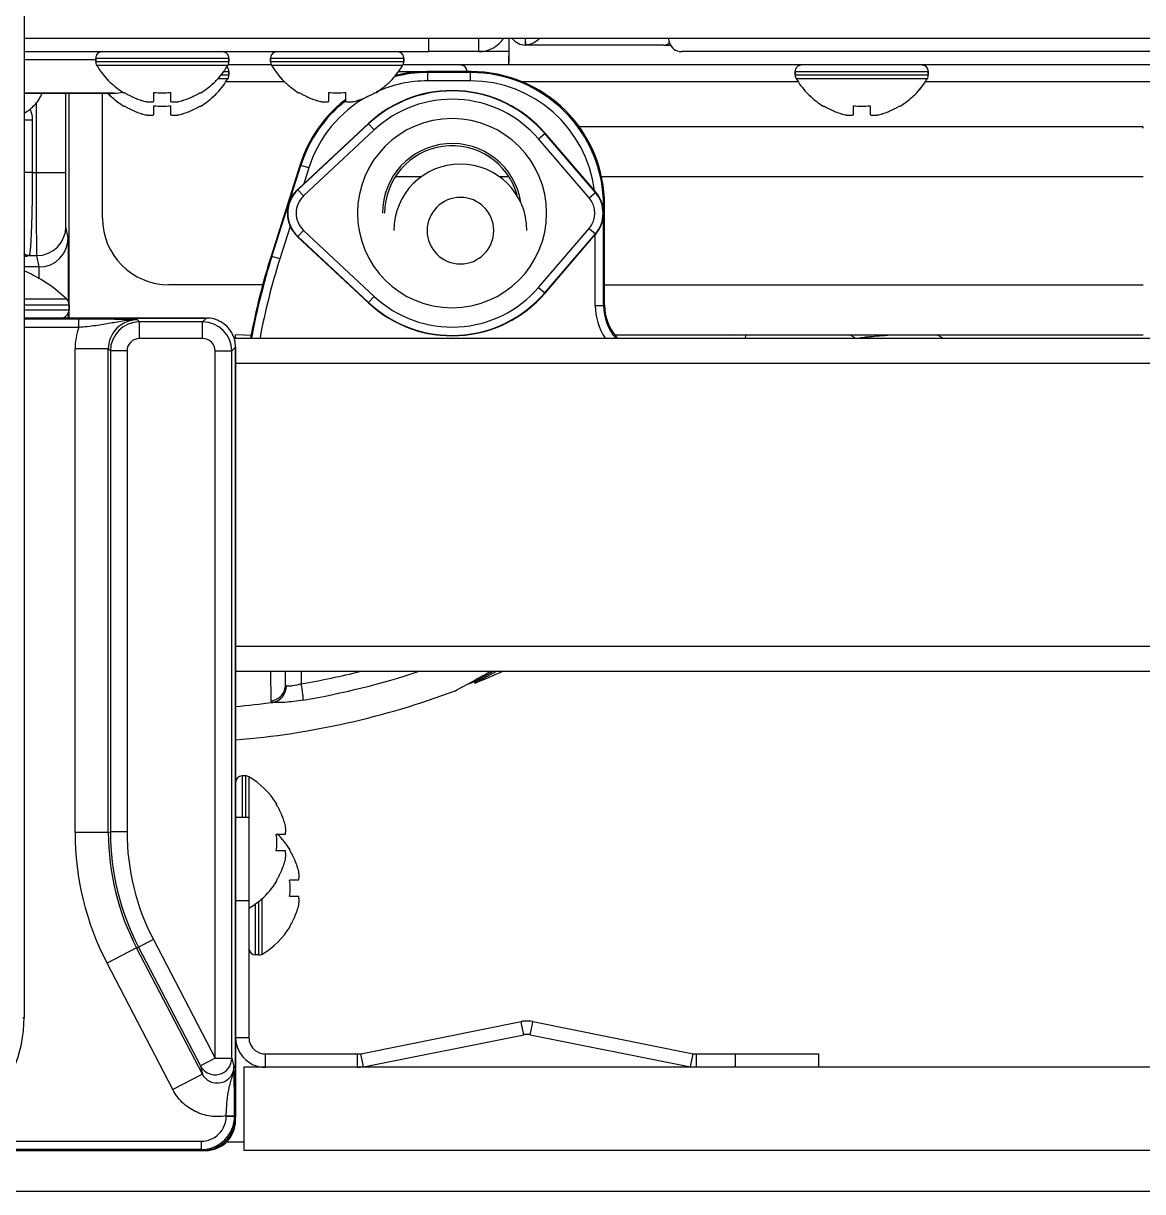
# Model space of a CAD drawing. Header units: millimetres. Extents: x -1584 to 3730, y -1918 to 2655.
# Drawn here: x 105.2 to 172.4, y -1859.8 to -1789.7 of the extents above; entities that cross this region are included whole.
import ezdxf

# ---------------------------------------------------------------- set-up
doc = ezdxf.new("R2010")
doc.units = ezdxf.units.MM
doc.header["$LTSCALE"] = 65.395
doc.layers.get('0').update_dxf_attribs({"linetype": 'CONTINUOUS'})
doc.layers.add('ASSI', color=7, linetype='CONTINUOUS')
doc.layers.add('GEOM', color=7, linetype='CONTINUOUS')

msp = doc.modelspace()

# ---------------------------------------------------------------- linework, layer by layer
at = {"linetype": 'Continuous'}
for p, q in [((135.369, -1790.958), (135.369, -1790.558)), ((135.383, -1790.958), (135.377, -1790.558)), ((143.681, -1790.958), (135.383, -1790.958)), ((143.681, -1790.958), (135.383, -1790.958)), ((143.681, -1790.958), (144.07, -1790.958)), ((111.259, -1793.837), (111.259, -1793.803)), ((113.059, -1794.354), (113.059, -1793.803)), ((114.059, -1793.803), (114.059, -1794.354)), ((115.859, -1793.803), (115.859, -1793.837)), ((121.759, -1793.837), (121.759, -1793.803)), ((123.559, -1794.354), (123.559, -1793.803)), ((124.559, -1793.803), (124.559, -1794.354)), ((126.359, -1793.803), (126.359, -1793.837)), ((111.259, -1794.637), (111.259, -1794.603)), ((113.059, -1795.154), (113.059, -1794.603)), ((114.059, -1794.603), (114.059, -1795.154)), ((115.859, -1794.603), (115.859, -1794.637)), ((153.259, -1794.637), (153.259, -1794.603)), ((155.059, -1795.154), (155.059, -1794.603)), ((156.059, -1794.603), (156.059, -1795.154)), ((157.859, -1794.603), (157.859, -1794.637)), ((105.259, -1806.207), (107.805, -1806.207)), ((105.259, -1806.568), (107.959, -1806.568)), ((107.959, -1806.858), (107.959, -1806.568)), ((105.259, -1806.858), (107.959, -1806.858)), ((117.868, -1808.558), (876.064, -1808.558)), ((117.868, -1808.558), (876.064, -1808.558)), ((108.319, -1838.253), (108.319, -1809.212)), ((110.318, -1809.212), (108.319, -1809.212)), ((110.318, -1838.253), (110.318, -1809.212)), ((117.959, -1809.108), (117.959, -1809.158)), ((117.959, -1837.358), (117.959, -1809.158)), ((117.959, -1809.158), (117.959, -1837.358)), ((117.959, -1810.058), (875.959, -1810.058)), ((117.959, -1827.058), (875.959, -1827.058)), ((117.959, -1828.558), (875.959, -1828.558)), ((131.246, -1829.694), (132.218, -1829.158)), ((132.218, -1829.158), (132.244, -1829.144)), ((132.244, -1829.144), (132.246, -1829.143)), ((132.246, -1829.143), (132.251, -1829.14)), ((132.251, -1829.14), (132.257, -1829.137)), ((132.278, -1829.197), (132.353, -1829.157)), ((132.278, -1829.197), (132.278, -1829.197)), ((132.278, -1829.197), (132.329, -1829.285)), ((132.278, -1829.197), (132.278, -1829.197)), ((132.436, -1829.227), (132.332, -1829.283)), ((132.353, -1829.157), (132.541, -1829.056)), ((133.658, -1828.565), (132.436, -1829.227)), ((132.541, -1829.056), (133.445, -1828.566)), ((131.168, -1829.737), (131.246, -1829.694)), ((131.168, -1829.737), (131.168, -1829.737)), ((132.332, -1829.283), (132.329, -1829.285)), ((132.329, -1829.284), (132.329, -1829.284)), ((120.404, -1836.558), (120.437, -1836.558)), ((117.959, -1842.358), (117.959, -1837.358)), ((117.959, -1837.358), (117.959, -1842.358)), ((110.318, -1838.253), (108.319, -1838.253)), ((120.404, -1838.358), (120.955, -1838.358)), ((120.955, -1839.358), (120.404, -1839.358)), ((121.204, -1839.308), (121.237, -1839.308)), ((120.437, -1841.158), (120.404, -1841.158)), ((121.204, -1841.108), (121.755, -1841.108)), ((117.959, -1850.558), (117.959, -1842.358)), ((117.959, -1842.358), (117.959, -1850.558)), ((121.755, -1842.108), (121.204, -1842.108)), ((121.237, -1843.908), (121.204, -1843.908)), ((112.013, -1845.178), (110.239, -1846.102)), ((115.968, -1852.776), (112.013, -1845.179)), ((114.194, -1853.699), (110.239, -1846.102)), ((117.959, -1855.359), (117.959, -1850.558)), ((117.959, -1850.558), (117.959, -1855.359)), ((118.459, -1852.358), (118.459, -1857.358)), ((875.459, -1852.358), (118.459, -1852.358)), ((115.968, -1852.775), (114.194, -1853.699)), ((117.959, -1855.558), (117.959, -1855.359)), ((97.259, -1857.358), (115.959, -1857.358)), ((115.959, -1857.358), (97.259, -1857.358)), ((115.959, -1857.358), (116.159, -1857.358)), ((875.459, -1857.358), (118.459, -1857.358))]:
    msp.add_line(p, q, dxfattribs=at)
for centre, radius, start, end in [((135.369, -1789.948), 1.01, 217.26535, 270), ((135.369, -1790.591), 0.367, 270.00037, 272.28564), ((113.758, -1789.738), 4.8, 210.30118, 223.1766), ((113.36, -1789.738), 4.8, 316.8234, 329.69882), ((124.258, -1789.738), 4.8, 210.30118, 223.1766), ((123.86, -1789.738), 4.8, 316.8234, 329.69882), ((113.758, -1789.738), 4.8, 223.1766, 227.16542), ((113.758, -1789.738), 4.8, 227.16542, 238.37989), ((113.36, -1789.738), 4.8, 301.62011, 312.83458), ((113.36, -1789.738), 4.8, 312.83458, 316.8234), ((113.36, -1790.538), 4.8, 316.8234, 329.69882), ((124.258, -1789.738), 4.8, 223.1766, 227.16542), ((124.258, -1789.738), 4.8, 227.16542, 238.37989), ((123.86, -1789.738), 4.8, 301.62011, 312.83458), ((123.86, -1789.738), 4.8, 312.83458, 316.8234), ((155.758, -1790.538), 4.8, 210.30118, 223.1766), ((155.36, -1790.538), 4.8, 316.8234, 329.69882), ((113.758, -1790.538), 4.8, 223.82828, 227.21264), ((113.758, -1790.538), 4.8, 227.21264, 238.37989), ((113.758, -1789.738), 4.8, 238.37989, 238.62729), ((113.745, -1789.751), 4.755, 238.46592, 241.0313), ((113.743, -1789.755), 4.75, 241.03163, 241.99262), ((113.742, -1789.757), 4.747, 241.99259, 243.31875), ((113.74, -1789.76), 4.744, 243.3188, 244.45978), ((113.739, -1789.764), 4.74, 244.45979, 245.42782), ((113.737, -1789.768), 4.735, 245.4278, 246.68253), ((113.734, -1789.773), 4.73, 246.68262, 247.45262), ((113.732, -1789.78), 4.723, 247.45244, 248.99746), ((113.559, -1790.038), 3.798, 262.43512, 277.56488), ((113.386, -1789.78), 4.723, 291.00254, 292.54756), ((113.383, -1789.773), 4.73, 292.54738, 293.31738), ((113.381, -1789.768), 4.735, 293.31747, 294.5722), ((113.379, -1789.764), 4.74, 294.57218, 295.5402), ((113.377, -1789.76), 4.744, 295.54022, 296.6812), ((113.376, -1789.757), 4.747, 296.68125, 298.00741), ((113.374, -1789.755), 4.75, 298.00738, 298.96837), ((113.372, -1789.751), 4.755, 298.9687, 301.53408), ((113.36, -1789.738), 4.8, 301.37271, 301.62011), ((113.36, -1790.538), 4.8, 301.62011, 312.83458), ((113.36, -1790.538), 4.8, 312.83458, 316.8234), ((124.258, -1789.738), 4.8, 238.37989, 238.62729), ((124.245, -1789.751), 4.755, 238.46592, 241.0313), ((124.243, -1789.755), 4.75, 241.03163, 241.99262), ((124.242, -1789.757), 4.747, 241.99259, 243.31875), ((124.24, -1789.76), 4.744, 243.3188, 244.45978), ((124.239, -1789.764), 4.74, 244.45979, 245.42782), ((124.237, -1789.768), 4.735, 245.4278, 246.68253), ((124.234, -1789.773), 4.73, 246.68262, 247.45262), ((124.232, -1789.78), 4.723, 247.45244, 248.99746), ((124.059, -1790.038), 3.798, 262.43512, 277.56488), ((123.886, -1789.78), 4.723, 291.00254, 292.54756), ((123.883, -1789.773), 4.73, 292.54738, 293.31738), ((123.881, -1789.768), 4.735, 293.31747, 294.5722), ((123.879, -1789.764), 4.74, 294.57218, 295.5402), ((123.877, -1789.76), 4.744, 295.54022, 296.6812), ((123.876, -1789.757), 4.747, 296.68125, 298.00741), ((123.874, -1789.755), 4.75, 298.00738, 298.96837), ((123.872, -1789.751), 4.755, 298.9687, 301.53408), ((123.86, -1789.738), 4.8, 301.37271, 301.62011), ((155.758, -1790.538), 4.8, 223.1766, 227.16542), ((155.758, -1790.538), 4.8, 227.16542, 238.37989), ((155.36, -1790.538), 4.8, 301.62011, 312.83458), ((155.36, -1790.538), 4.8, 312.83458, 316.8234), ((113.758, -1790.538), 4.8, 238.37989, 238.62729), ((113.745, -1790.551), 4.755, 238.46592, 241.0313), ((113.743, -1790.555), 4.75, 241.03163, 241.99262), ((113.742, -1790.557), 4.747, 241.99259, 243.31875), ((113.74, -1790.56), 4.744, 243.3188, 244.45978), ((113.739, -1790.564), 4.74, 244.45979, 245.42782), ((113.729, -1789.787), 4.715, 248.99775, 249.4819), ((113.725, -1789.797), 4.704, 249.48126, 251.53441), ((113.719, -1789.816), 4.684, 251.53495, 252.62273), ((113.714, -1789.831), 4.669, 252.62279, 253.60512), ((113.705, -1789.861), 4.637, 253.60363, 255.68242), ((112.813, -1792.364), 2.006, 262.72591, 264.7415), ((112.811, -1792.385), 1.985, 264.74422, 265.39912), ((112.81, -1792.397), 1.973, 265.39843, 266.78331), ((112.809, -1792.409), 1.962, 266.78409, 267.62352), ((112.809, -1792.415), 1.955, 267.62337, 268.84548), ((112.809, -1792.419), 1.951, 268.84587, 269.80052), ((112.809, -1792.419), 1.951, 269.80058, 270.92582), ((112.809, -1792.417), 1.953, 270.92611, 271.99638), ((112.808, -1792.41), 1.96, 271.99641, 273.02279), ((112.808, -1792.4), 1.97, 273.0233, 274.28602), ((112.807, -1792.388), 1.982, 274.28565, 275.13722), ((112.805, -1792.365), 2.005, 275.14015, 277.27441), ((113.559, -1790.838), 3.798, 262.43512, 277.56488), ((114.313, -1792.365), 2.005, 262.72561, 264.85983), ((114.31, -1792.388), 1.982, 264.86274, 265.71439), ((114.31, -1792.4), 1.97, 265.71404, 266.97664), ((114.309, -1792.411), 1.959, 266.97715, 268.00366), ((114.309, -1792.416), 1.954, 268.00369, 269.07382), ((114.309, -1792.42), 1.95, 269.07411, 270.19949), ((114.309, -1792.419), 1.951, 270.19954, 271.15407), ((114.309, -1792.415), 1.955, 271.15446, 272.37669), ((114.308, -1792.408), 1.962, 272.37652, 273.21587), ((114.308, -1792.398), 1.973, 273.21665, 274.6016), ((114.307, -1792.385), 1.985, 274.6009, 275.25576), ((114.305, -1792.364), 2.006, 275.2585, 277.27409), ((113.412, -1789.861), 4.637, 284.31758, 286.39637), ((113.403, -1789.831), 4.669, 286.39488, 287.37721), ((113.398, -1789.816), 4.684, 287.37727, 288.46505), ((113.392, -1789.797), 4.704, 288.46559, 290.51874), ((113.388, -1789.787), 4.715, 290.5181, 291.00225), ((113.379, -1790.564), 4.74, 294.57218, 295.5402), ((113.377, -1790.56), 4.744, 295.54022, 296.6812), ((113.376, -1790.557), 4.747, 296.68125, 298.00741), ((113.374, -1790.555), 4.75, 298.00738, 298.96837), ((113.372, -1790.551), 4.755, 298.9687, 301.53408), ((113.36, -1790.538), 4.8, 301.37271, 301.62011), ((124.229, -1789.787), 4.715, 248.99775, 249.4819), ((124.225, -1789.797), 4.704, 249.48126, 251.53441), ((124.219, -1789.816), 4.684, 251.53495, 252.62273), ((124.214, -1789.831), 4.669, 252.62279, 253.60512), ((124.205, -1789.861), 4.637, 253.60363, 255.68242), ((123.313, -1792.364), 2.006, 262.72591, 264.7415), ((123.311, -1792.385), 1.985, 264.74422, 265.39912), ((123.31, -1792.397), 1.973, 265.39843, 266.78331), ((123.309, -1792.409), 1.962, 266.78409, 267.62352), ((123.309, -1792.415), 1.955, 267.62337, 268.84548), ((123.309, -1792.419), 1.951, 268.84587, 269.80052), ((123.309, -1792.419), 1.951, 269.80058, 270.92582), ((123.309, -1792.417), 1.953, 270.92611, 271.99638), ((123.308, -1792.41), 1.96, 271.99641, 273.02279), ((123.308, -1792.4), 1.97, 273.0233, 274.28602), ((123.307, -1792.388), 1.982, 274.28565, 275.13722), ((123.305, -1792.365), 2.005, 275.14015, 277.27441), ((124.813, -1792.365), 2.005, 262.72561, 264.85983), ((124.81, -1792.388), 1.982, 264.86274, 265.71439), ((124.81, -1792.4), 1.97, 265.71404, 266.97664), ((124.809, -1792.411), 1.959, 266.97715, 268.00366), ((124.809, -1792.416), 1.954, 268.00369, 269.07382), ((124.809, -1792.42), 1.95, 269.07411, 270.19949), ((124.809, -1792.419), 1.951, 270.19954, 271.15407), ((124.809, -1792.415), 1.955, 271.15446, 272.37669), ((124.808, -1792.408), 1.962, 272.37652, 273.21587), ((124.808, -1792.398), 1.973, 273.21665, 274.6016), ((124.807, -1792.385), 1.985, 274.6009, 275.25576), ((124.805, -1792.364), 2.006, 275.2585, 277.27409), ((123.912, -1789.861), 4.637, 284.31758, 286.39637), ((123.903, -1789.831), 4.669, 286.39488, 287.37721), ((123.898, -1789.816), 4.684, 287.37727, 288.46505), ((123.892, -1789.797), 4.704, 288.46559, 290.51874), ((123.888, -1789.787), 4.715, 290.5181, 291.00225), ((155.758, -1790.538), 4.8, 238.37989, 238.62729), ((155.745, -1790.551), 4.755, 238.46592, 241.0313), ((155.743, -1790.555), 4.75, 241.03163, 241.99262), ((155.742, -1790.557), 4.747, 241.99259, 243.31875), ((155.74, -1790.56), 4.744, 243.3188, 244.45978), ((155.739, -1790.564), 4.74, 244.45979, 245.42782), ((155.559, -1790.838), 3.798, 262.43512, 277.56488), ((155.379, -1790.564), 4.74, 294.57218, 295.5402), ((155.377, -1790.56), 4.744, 295.54022, 296.6812), ((155.376, -1790.557), 4.747, 296.68125, 298.00741), ((155.374, -1790.555), 4.75, 298.00738, 298.96837), ((155.372, -1790.551), 4.755, 298.9687, 301.53408), ((155.36, -1790.538), 4.8, 301.37271, 301.62011), ((113.737, -1790.568), 4.735, 245.4278, 246.68253), ((113.734, -1790.573), 4.73, 246.68262, 247.45262), ((113.732, -1790.58), 4.723, 247.45244, 248.99746), ((113.729, -1790.587), 4.715, 248.99775, 249.4819), ((113.725, -1790.597), 4.704, 249.48126, 251.53441), ((113.719, -1790.616), 4.684, 251.53495, 252.62273), ((113.714, -1790.631), 4.669, 252.62279, 253.60512), ((113.705, -1790.661), 4.637, 253.60363, 255.68242), ((112.813, -1793.164), 2.006, 262.72591, 264.7415), ((112.811, -1793.185), 1.985, 264.74422, 265.39912), ((112.81, -1793.197), 1.973, 265.39843, 266.78331), ((112.809, -1793.209), 1.962, 266.78409, 267.62352), ((112.809, -1793.215), 1.955, 267.62337, 268.84548), ((112.809, -1793.219), 1.951, 268.84587, 269.80052), ((112.809, -1793.219), 1.951, 269.80058, 270.92582), ((112.809, -1793.217), 1.953, 270.92611, 271.99638), ((112.808, -1793.21), 1.96, 271.99641, 273.02279), ((112.808, -1793.2), 1.97, 273.0233, 274.28602), ((112.807, -1793.188), 1.982, 274.28565, 275.13722), ((112.805, -1793.165), 2.005, 275.14015, 277.27441), ((114.313, -1793.165), 2.005, 262.72561, 264.85983), ((114.31, -1793.188), 1.982, 264.86274, 265.71439), ((114.31, -1793.2), 1.97, 265.71404, 266.97664), ((114.309, -1793.211), 1.959, 266.97715, 268.00366), ((114.309, -1793.216), 1.954, 268.00369, 269.07382), ((114.309, -1793.22), 1.95, 269.07411, 270.19949), ((114.309, -1793.219), 1.951, 270.19954, 271.15407), ((114.309, -1793.215), 1.955, 271.15446, 272.37669), ((114.308, -1793.208), 1.962, 272.37652, 273.21587), ((114.308, -1793.198), 1.973, 273.21665, 274.6016), ((114.307, -1793.185), 1.985, 274.6009, 275.25576), ((114.305, -1793.164), 2.006, 275.2585, 277.27409), ((113.412, -1790.661), 4.637, 284.31758, 286.39637), ((113.403, -1790.631), 4.669, 286.39488, 287.37721), ((113.398, -1790.616), 4.684, 287.37727, 288.46505), ((113.392, -1790.597), 4.704, 288.46559, 290.51874), ((113.388, -1790.587), 4.715, 290.5181, 291.00225), ((113.386, -1790.58), 4.723, 291.00254, 292.54756), ((113.383, -1790.573), 4.73, 292.54738, 293.31738), ((113.381, -1790.568), 4.735, 293.31747, 294.5722), ((155.737, -1790.568), 4.735, 245.4278, 246.68253), ((155.734, -1790.573), 4.73, 246.68262, 247.45262), ((155.732, -1790.58), 4.723, 247.45244, 248.99746), ((155.729, -1790.587), 4.715, 248.99775, 249.4819), ((155.725, -1790.597), 4.704, 249.48126, 251.53441), ((155.719, -1790.616), 4.684, 251.53495, 252.62273), ((155.714, -1790.631), 4.669, 252.62279, 253.60512), ((155.705, -1790.661), 4.637, 253.60363, 255.68242), ((154.813, -1793.164), 2.006, 262.72591, 264.7415), ((154.811, -1793.185), 1.985, 264.74422, 265.39912), ((154.81, -1793.197), 1.973, 265.39843, 266.78331), ((154.809, -1793.209), 1.962, 266.78409, 267.62352), ((154.809, -1793.215), 1.955, 267.62337, 268.84548), ((154.809, -1793.219), 1.951, 268.84587, 269.80052), ((154.809, -1793.219), 1.951, 269.80058, 270.92582), ((154.809, -1793.217), 1.953, 270.92611, 271.99638), ((154.808, -1793.21), 1.96, 271.99641, 273.02279), ((154.808, -1793.2), 1.97, 273.0233, 274.28602), ((154.807, -1793.188), 1.982, 274.28565, 275.13722), ((154.805, -1793.165), 2.005, 275.14015, 277.27441), ((156.313, -1793.165), 2.005, 262.72561, 264.85983), ((156.31, -1793.188), 1.982, 264.86274, 265.71439), ((156.31, -1793.2), 1.97, 265.71404, 266.97664), ((156.309, -1793.211), 1.959, 266.97715, 268.00366), ((156.309, -1793.216), 1.954, 268.00369, 269.07382), ((156.309, -1793.22), 1.95, 269.07411, 270.19949), ((156.309, -1793.219), 1.951, 270.19954, 271.15407), ((156.309, -1793.215), 1.955, 271.15446, 272.37669), ((156.308, -1793.208), 1.962, 272.37652, 273.21587), ((156.308, -1793.198), 1.973, 273.21665, 274.6016), ((156.307, -1793.185), 1.985, 274.6009, 275.25576), ((156.305, -1793.164), 2.006, 275.2585, 277.27409), ((155.412, -1790.661), 4.637, 284.31758, 286.39637), ((155.403, -1790.631), 4.669, 286.39488, 287.37721), ((155.398, -1790.616), 4.684, 287.37727, 288.46505), ((155.392, -1790.597), 4.704, 288.46559, 290.51874), ((155.388, -1790.587), 4.715, 290.5181, 291.00225), ((155.386, -1790.58), 4.723, 291.00254, 292.54756), ((155.383, -1790.573), 4.73, 292.54738, 293.31738), ((155.381, -1790.568), 4.735, 293.31747, 294.5722), ((101.959, -1812.308), 8.45, 59.24983, 66.94895), ((101.959, -1812.308), 8.45, 56.33866, 59.24983), ((101.959, -1812.308), 8.45, 46.22534, 56.33866), ((107.459, -1806.568), 0.5, 25.6499, 46.22534), ((107.459, -1806.568), 0.5, 25.71218, 46.22534), ((107.459, -1806.568), 0.5, 20.57594, 25.6499), ((107.459, -1806.568), 0.5, 20.51365, 25.71218), ((107.459, -1806.568), 0.5, 0, 20.57594), ((107.459, -1806.568), 0.5, 0, 20.51365), ((107.459, -1806.858), 0.5, 270, 360), ((107.459, -1806.858), 0.5, 270, 360), ((113.959, -1783.858), 48.9, 291.44573, 292.01118), ((-57.257, -1486.316), 391.717, 298.93408, 299.10762), ((113.959, -1783.858), 49, 292.03453, 294.15048), ((113.959, -1783.858), 49, 274.68602, 290.539), ((113.959, -1783.858), 49, 290.539, 290.5685), ((116.351, -1839.045), 4.755, 28.9687, 31.53408), ((116.355, -1839.043), 4.75, 28.00738, 28.96837), ((116.358, -1839.041), 4.747, 26.68125, 28.00741), ((116.361, -1839.04), 4.744, 25.54022, 26.6812), ((116.364, -1839.038), 4.74, 24.57218, 25.5402), ((116.369, -1839.036), 4.735, 23.31747, 24.5722), ((116.374, -1839.034), 4.73, 22.54738, 23.31738), ((116.38, -1839.031), 4.723, 21.00254, 22.54756), ((116.387, -1839.029), 4.715, 20.5181, 21.00225), ((116.398, -1839.025), 4.704, 18.46559, 20.51874), ((116.416, -1839.019), 4.684, 17.37727, 18.46505), ((116.431, -1839.014), 4.669, 16.39488, 17.37721), ((125.315, -1838.254), 16.996, 179.99864, 207.50136), ((125.314, -1838.254), 14.996, 179.99659, 207.50332), ((116.651, -1838.859), 3.786, 0.00886, 7.59866), ((116.462, -1839.005), 4.637, 14.31758, 16.39637), ((118.965, -1838.112), 2.005, 5.14015, 7.27441), ((118.964, -1838.104), 2.006, 352.72591, 354.7415), ((118.986, -1838.106), 1.985, 354.74422, 355.39912), ((118.988, -1838.11), 1.982, 4.28565, 5.13722), ((118.998, -1838.107), 1.973, 355.39843, 356.78331), ((119.001, -1838.109), 1.97, 3.0233, 4.28602), ((119.009, -1838.108), 1.962, 356.78409, 357.62352), ((119.011, -1838.109), 1.96, 1.99641, 3.02279), ((119.017, -1838.108), 1.953, 0.92611, 1.99638), ((119.015, -1838.108), 1.955, 357.62337, 358.84548), ((119.02, -1838.108), 1.951, 359.80058, 0.92582), ((119.02, -1838.108), 1.951, 358.84587, 359.80052), ((116.651, -1838.858), 3.786, 352.40134, 359.99114), ((118.964, -1839.612), 2.006, 5.2585, 7.27409), ((118.986, -1839.61), 1.985, 4.6009, 5.25576), ((118.989, -1839.607), 1.982, 354.86274, 355.71439), ((118.998, -1839.609), 1.973, 3.21665, 4.6016), ((119.001, -1839.607), 1.97, 355.71404, 356.97664), ((119.009, -1839.609), 1.962, 2.37652, 3.21587), ((119.011, -1839.608), 1.959, 356.97715, 358.00366), ((119.016, -1839.608), 1.955, 1.15446, 2.37669), ((119.017, -1839.608), 1.954, 358.00369, 359.07382), ((119.019, -1839.608), 1.951, 0.19954, 1.15407), ((119.02, -1839.608), 1.95, 359.07411, 0.19949), ((117.151, -1841.795), 4.755, 28.9687, 31.53408), ((117.155, -1841.793), 4.75, 28.00738, 28.96837), ((117.158, -1841.791), 4.747, 26.68125, 28.00741), ((117.161, -1841.79), 4.744, 25.54022, 26.6812), ((117.164, -1841.788), 4.74, 24.57218, 25.5402), ((116.38, -1838.685), 4.723, 337.45244, 338.99746), ((116.387, -1838.688), 4.715, 338.99775, 339.4819), ((116.398, -1838.692), 4.704, 339.48126, 341.53441), ((116.416, -1838.698), 4.684, 341.53495, 342.62273), ((116.431, -1838.703), 4.669, 342.62279, 343.60512), ((116.462, -1838.712), 4.637, 343.60363, 345.68242), ((118.965, -1839.604), 2.005, 352.72561, 354.85983), ((117.169, -1841.786), 4.735, 23.31747, 24.5722), ((117.174, -1841.784), 4.73, 22.54738, 23.31738), ((117.18, -1841.781), 4.723, 21.00254, 22.54756), ((117.187, -1841.779), 4.715, 20.5181, 21.00225), ((117.198, -1841.775), 4.704, 18.46559, 20.51874), ((117.216, -1841.769), 4.684, 17.37727, 18.46505), ((117.231, -1841.764), 4.669, 16.39488, 17.37721), ((117.262, -1841.755), 4.637, 14.31758, 16.39637), ((116.351, -1838.672), 4.755, 328.46592, 331.0313), ((116.355, -1838.674), 4.75, 331.03163, 331.99262), ((116.358, -1838.675), 4.747, 331.99259, 333.31875), ((116.361, -1838.677), 4.744, 333.3188, 334.45978), ((116.364, -1838.678), 4.74, 334.45979, 335.42782), ((116.369, -1838.68), 4.735, 335.4278, 336.68253), ((116.374, -1838.683), 4.73, 336.68262, 337.45262), ((117.451, -1841.609), 3.786, 0.00886, 7.59866), ((119.765, -1840.862), 2.005, 5.14015, 7.27441), ((119.764, -1840.854), 2.006, 352.72591, 354.7415), ((119.786, -1840.856), 1.985, 354.74422, 355.39912), ((119.788, -1840.86), 1.982, 4.28565, 5.13722), ((119.798, -1840.857), 1.973, 355.39843, 356.78331), ((119.801, -1840.859), 1.97, 3.0233, 4.28602), ((119.809, -1840.858), 1.962, 356.78409, 357.62352), ((119.811, -1840.859), 1.96, 1.99641, 3.02279), ((119.817, -1840.858), 1.953, 0.92611, 1.99638), ((119.815, -1840.858), 1.955, 357.62337, 358.84548), ((119.82, -1840.858), 1.951, 359.80058, 0.92582), ((119.82, -1840.858), 1.951, 358.84587, 359.80052), ((117.451, -1841.608), 3.786, 352.40134, 359.99114), ((119.764, -1842.362), 2.006, 5.2585, 7.27409), ((119.765, -1842.354), 2.005, 352.72561, 354.85983), ((119.786, -1842.36), 1.985, 4.6009, 5.25576), ((119.789, -1842.357), 1.982, 354.86274, 355.71439), ((119.798, -1842.359), 1.973, 3.21665, 4.6016), ((119.801, -1842.357), 1.97, 355.71404, 356.97664), ((119.809, -1842.359), 1.962, 2.37652, 3.21587), ((119.811, -1842.358), 1.959, 356.97715, 358.00366), ((119.816, -1842.358), 1.955, 1.15446, 2.37669), ((119.817, -1842.358), 1.954, 358.00369, 359.07382), ((119.819, -1842.358), 1.951, 0.19954, 1.15407), ((119.82, -1842.358), 1.95, 359.07411, 0.19949), ((117.174, -1841.433), 4.73, 336.68262, 337.45262), ((117.18, -1841.435), 4.723, 337.45244, 338.99746), ((117.187, -1841.438), 4.715, 338.99775, 339.4819), ((117.198, -1841.442), 4.704, 339.48126, 341.53441), ((117.216, -1841.448), 4.684, 341.53495, 342.62273), ((117.231, -1841.453), 4.669, 342.62279, 343.60512), ((117.262, -1841.462), 4.637, 343.60363, 345.68242), ((117.151, -1841.422), 4.755, 328.46592, 331.0313), ((117.155, -1841.424), 4.75, 331.03163, 331.99262), ((117.158, -1841.425), 4.747, 331.99259, 333.31875), ((117.161, -1841.427), 4.744, 333.3188, 334.45978), ((117.164, -1841.428), 4.74, 334.45979, 335.42782), ((117.169, -1841.43), 4.735, 335.4278, 336.68253), ((116.159, -1855.558), 1.8, 270, 360)]:
    msp.add_arc(centre, radius, start, end, dxfattribs=at)
for centre, major_axis, start_param, end_param in [((116.208, -1809.109), (1.238, 1.238), 0.771082, 0.785246), ((116.208, -1809.109), (1.238, 1.238), 0.533076, 0.771082), ((116.208, -1809.109), (1.238, 1.238), 0.390792, 0.533076), ((116.208, -1809.109), (1.238, 1.238), 0.263215, 0.390792), ((116.208, -1809.109), (1.238, 1.238), -0.263203, 0.263215), ((116.208, -1809.109), (1.238, 1.238), -0.390775, -0.263203), ((116.208, -1809.109), (1.238, 1.238), -0.533088, -0.390775), ((116.208, -1809.109), (1.238, 1.238), -0.771083, -0.533088), ((116.208, -1809.109), (1.238, 1.238), -0.785246, -0.771083), ((115.958, -1855.358), (1.415, -1.415), -0.68665, 0.68665), ((115.958, -1855.358), (1.415, -1.415), 0.68665, 0.785246), ((115.958, -1855.358), (-1.415, 1.415), -3.926839, -3.828242)]:
    msp.add_ellipse(centre, major_axis=major_axis, ratio=0.999695, start_param=start_param, end_param=end_param, dxfattribs=at)
for points, knots in [([(136.217, -1790.564), (136.107, -1790.679), (135.852, -1790.874), (135.537, -1790.954), (135.383, -1790.958)], [0, 0, 0, 0, 0.509565, 1, 1, 1, 1]), ([(143.681, -1790.958), (143.739, -1790.958), (143.859, -1790.933), (143.962, -1790.866), (144.008, -1790.826)], [0, 0, 0, 0, 0.485034, 1, 1, 1, 1])]:
    msp.add_open_spline(points, degree=3, knots=knots, dxfattribs=at)
msp.add_open_spline([(131.168, -1829.737), (131.168, -1829.737), (131.168, -1829.737), (131.168, -1829.737)], degree=3, dxfattribs=at)
at = {"layer": 'ASSI', "linetype": 'Continuous'}
for p, q in [((109.559, -1791.758), (109.559, -1791.958)), ((109.559, -1791.958), (109.559, -1791.758)), ((109.559, -1791.758), (117.559, -1791.758)), ((109.559, -1791.958), (117.559, -1791.958)), ((117.559, -1791.758), (117.559, -1791.958)), ((117.559, -1791.958), (117.559, -1791.758)), ((120.059, -1791.758), (120.059, -1791.958)), ((120.059, -1791.958), (120.059, -1791.758)), ((120.059, -1791.758), (128.059, -1791.758)), ((120.059, -1791.958), (128.059, -1791.958)), ((128.059, -1791.758), (128.059, -1791.958)), ((128.059, -1791.958), (128.059, -1791.758)), ((109.613, -1792.16), (117.504, -1792.16)), ((117.047, -1792.758), (117.072, -1792.758)), ((117.072, -1792.758), (117.559, -1792.758)), ((117.2, -1792.558), (117.216, -1792.558)), ((117.216, -1792.558), (117.559, -1792.558)), ((117.559, -1792.558), (117.559, -1792.758)), ((117.559, -1792.758), (117.559, -1792.558)), ((120.113, -1792.16), (128.004, -1792.16)), ((127.572, -1792.758), (127.789, -1792.758)), ((127.716, -1792.558), (129.463, -1792.558)), ((151.559, -1792.558), (151.559, -1792.758)), ((151.559, -1792.758), (151.559, -1792.558)), ((151.559, -1792.558), (159.559, -1792.558)), ((151.559, -1792.758), (159.559, -1792.758)), ((159.559, -1792.558), (159.559, -1792.758)), ((159.559, -1792.758), (159.559, -1792.558)), ((116.893, -1792.96), (116.91, -1792.96)), ((116.91, -1792.96), (117.504, -1792.96)), ((151.613, -1792.96), (159.504, -1792.96)), ((107.959, -1806.568), (107.959, -1806.858)), ((148.59, -1808.558), (148.597, -1808.414)), ((118.559, -1834.858), (118.359, -1834.858)), ((118.359, -1834.858), (118.359, -1837.358)), ((118.559, -1834.858), (118.559, -1837.358)), ((118.761, -1834.913), (118.761, -1836.539)), ((118.761, -1836.539), (118.761, -1837.639)), ((119.159, -1845.608), (119.159, -1842.516)), ((119.359, -1845.608), (119.359, -1842.371)), ((119.561, -1845.554), (119.561, -1842.209)), ((119.359, -1845.608), (119.159, -1845.608))]:
    msp.add_line(p, q, dxfattribs=at)
for centre, radius, start, end in [((109.959, -1791.758), 0.4, 152.92194, 180), ((109.959, -1791.758), 0.4, 153.07838, 180), ((109.959, -1791.958), 0.4, 180, 193.47593), ((109.959, -1791.958), 0.4, 180, 193.45845), ((109.959, -1791.958), 0.4, 193.45845, 196.84274), ((109.959, -1791.958), 0.4, 193.47593, 196.82525), ((109.959, -1791.758), 0.4, 144.92793, 153.07838), ((109.959, -1791.758), 0.4, 145.07178, 152.92194), ((109.959, -1791.758), 0.4, 124.92822, 145.07178), ((109.959, -1791.758), 0.4, 125.07207, 144.92793), ((109.959, -1791.758), 0.4, 116.92162, 125.07207), ((109.959, -1791.758), 0.4, 117.07806, 124.92822), ((109.959, -1791.758), 0.4, 90, 117.07806), ((109.959, -1791.758), 0.4, 90, 116.92162), ((117.159, -1791.758), 0.4, 63.07838, 90), ((117.159, -1791.758), 0.4, 62.92194, 90), ((117.159, -1791.758), 0.4, 54.92793, 63.07838), ((117.159, -1791.758), 0.4, 55.07178, 62.92194), ((117.159, -1791.758), 0.4, 34.92822, 55.07178), ((117.159, -1791.758), 0.4, 35.07207, 54.92793), ((117.159, -1791.758), 0.4, 26.92162, 35.07207), ((117.159, -1791.758), 0.4, 27.07806, 34.92822), ((117.159, -1791.758), 0.4, 0, 27.07806), ((117.159, -1791.758), 0.4, 0, 26.92162), ((117.159, -1791.958), 0.4, 343.15726, 346.54155), ((117.159, -1791.958), 0.4, 343.17475, 346.52407), ((117.159, -1791.958), 0.4, 346.52407, 360), ((117.159, -1791.958), 0.4, 346.54155, 360), ((120.459, -1791.758), 0.4, 152.92194, 180), ((120.459, -1791.758), 0.4, 153.07838, 180), ((120.459, -1791.958), 0.4, 180, 193.47593), ((120.459, -1791.958), 0.4, 180, 193.45845), ((120.459, -1791.958), 0.4, 193.45845, 196.84274), ((120.459, -1791.958), 0.4, 193.47593, 196.82525), ((120.459, -1791.758), 0.4, 144.92793, 153.07838), ((120.459, -1791.758), 0.4, 145.07178, 152.92194), ((120.459, -1791.758), 0.4, 124.92822, 145.07178), ((120.459, -1791.758), 0.4, 125.07207, 144.92793), ((120.459, -1791.758), 0.4, 116.92162, 125.07207), ((120.459, -1791.758), 0.4, 117.07806, 124.92822), ((120.459, -1791.758), 0.4, 90, 117.07806), ((120.459, -1791.758), 0.4, 90, 116.92162), ((127.659, -1791.758), 0.4, 63.07838, 90), ((127.659, -1791.758), 0.4, 62.92194, 90), ((127.659, -1791.758), 0.4, 54.92793, 63.07838), ((127.659, -1791.758), 0.4, 55.07178, 62.92194), ((127.659, -1791.758), 0.4, 34.92822, 55.07178), ((127.659, -1791.758), 0.4, 35.07207, 54.92793), ((127.659, -1791.758), 0.4, 26.92162, 35.07207), ((127.659, -1791.758), 0.4, 27.07806, 34.92822), ((127.659, -1791.758), 0.4, 0, 27.07806), ((127.659, -1791.758), 0.4, 0, 26.92162), ((127.659, -1791.958), 0.4, 343.15726, 346.54155), ((127.659, -1791.958), 0.4, 343.17475, 346.52407), ((127.659, -1791.958), 0.4, 346.52407, 360), ((127.659, -1791.958), 0.4, 346.54155, 360), ((109.959, -1791.958), 0.4, 196.82525, 210.30118), ((109.959, -1791.958), 0.4, 196.84274, 210.30118), ((113.758, -1789.738), 4.8, 210.30118, 223.19273), ((113.36, -1789.738), 4.8, 316.80727, 329.69882), ((117.159, -1792.558), 0.4, 34.92822, 46.74477), ((117.159, -1792.558), 0.4, 27.07806, 34.92822), ((117.159, -1791.958), 0.4, 329.69882, 343.17475), ((117.159, -1791.958), 0.4, 329.69882, 343.15726), ((117.159, -1792.558), 0.4, 0, 27.07806), ((117.159, -1792.758), 0.4, 346.52407, 360), ((117.159, -1792.758), 0.4, 346.54155, 360), ((120.459, -1791.958), 0.4, 196.82525, 210.30118), ((120.459, -1791.958), 0.4, 196.84274, 210.30118), ((124.258, -1789.738), 4.8, 210.30118, 223.19273), ((123.86, -1789.738), 4.8, 316.80727, 329.69882), ((127.659, -1791.958), 0.4, 329.69882, 343.17475), ((127.659, -1791.958), 0.4, 329.69882, 343.15726), ((131.459, -1792.558), 0.4, 62.92194, 90), ((131.459, -1792.558), 0.4, 55.07178, 62.92194), ((131.459, -1792.558), 0.4, 34.92822, 55.07178), ((131.459, -1792.558), 0.4, 27.07806, 34.92822), ((131.459, -1792.558), 0.4, 0, 27.07806), ((151.959, -1792.558), 0.4, 152.92194, 180), ((151.959, -1792.758), 0.4, 180, 193.47593), ((151.959, -1792.758), 0.4, 180, 193.45845), ((151.959, -1792.558), 0.4, 145.07178, 152.92194), ((151.959, -1792.558), 0.4, 124.92822, 145.07178), ((151.959, -1792.558), 0.4, 117.07806, 124.92822), ((151.959, -1792.558), 0.4, 90, 117.07806), ((159.159, -1792.558), 0.4, 62.92194, 90), ((159.159, -1792.558), 0.4, 55.07178, 62.92194), ((159.159, -1792.558), 0.4, 34.92822, 55.07178), ((159.159, -1792.558), 0.4, 27.07806, 34.92822), ((159.159, -1792.558), 0.4, 0, 27.07806), ((159.159, -1792.758), 0.4, 346.52407, 360), ((159.159, -1792.758), 0.4, 346.54155, 360), ((113.758, -1789.738), 4.8, 223.19273, 227.15109), ((113.758, -1789.738), 4.8, 227.15109, 238.40293), ((113.36, -1789.738), 4.8, 301.59707, 312.84891), ((113.36, -1789.738), 4.8, 312.84891, 316.80727), ((113.36, -1790.538), 4.8, 316.80727, 329.69882), ((117.159, -1792.758), 0.4, 329.69882, 343.17475), ((117.159, -1792.758), 0.4, 329.69882, 343.15726), ((117.159, -1792.758), 0.4, 343.15726, 346.54155), ((117.159, -1792.758), 0.4, 343.17475, 346.52407), ((124.258, -1789.738), 4.8, 223.19273, 227.15109), ((124.258, -1789.738), 4.8, 227.15109, 238.40293), ((123.86, -1789.738), 4.8, 301.59707, 312.84891), ((123.86, -1789.738), 4.8, 312.84891, 316.80727), ((151.959, -1792.758), 0.4, 193.45845, 196.84274), ((151.959, -1792.758), 0.4, 193.47593, 196.82525), ((151.959, -1792.758), 0.4, 196.82525, 210.30118), ((151.959, -1792.758), 0.4, 196.84274, 210.30118), ((155.758, -1790.538), 4.8, 210.30118, 223.19273), ((155.36, -1790.538), 4.8, 316.80727, 329.69882), ((159.159, -1792.758), 0.4, 329.69882, 343.17475), ((159.159, -1792.758), 0.4, 329.69882, 343.15726), ((159.159, -1792.758), 0.4, 343.15726, 346.54155), ((159.159, -1792.758), 0.4, 343.17475, 346.52407), ((113.758, -1790.538), 4.8, 223.95105, 226.97347), ((113.758, -1790.538), 4.8, 226.97347, 227.15109), ((113.758, -1790.538), 4.8, 227.15109, 238.40293), ((113.758, -1789.738), 4.8, 238.40293, 238.62729), ((113.36, -1789.738), 4.8, 301.37271, 301.59707), ((113.36, -1790.538), 4.8, 301.59707, 312.84891), ((113.36, -1790.538), 4.8, 312.84891, 316.80727), ((124.258, -1789.738), 4.8, 238.40293, 238.62729), ((123.86, -1789.738), 4.8, 301.37271, 301.59707), ((155.758, -1790.538), 4.8, 223.19273, 227.15109), ((155.758, -1790.538), 4.8, 227.15109, 238.40293), ((155.36, -1790.538), 4.8, 301.59707, 312.84891), ((155.36, -1790.538), 4.8, 312.84891, 316.80727), ((113.758, -1790.538), 4.8, 238.40293, 238.62729), ((113.36, -1790.538), 4.8, 301.37271, 301.59707), ((155.758, -1790.538), 4.8, 238.40293, 238.62729), ((155.36, -1790.538), 4.8, 301.37271, 301.59707), ((101.959, -1812.308), 8.45, 59.2575, 66.94104), ((101.959, -1812.308), 8.45, 56.33052, 59.2575), ((101.959, -1812.308), 8.45, 46.22534, 56.33052), ((118.359, -1835.258), 0.4, 90, 180), ((118.559, -1835.258), 0.4, 59.69882, 90), ((116.339, -1839.057), 4.8, 31.5974, 59.69882), ((116.339, -1839.057), 4.8, 31.45793, 31.5974), ((117.139, -1841.807), 4.8, 31.5974, 46.11834), ((117.139, -1841.807), 4.8, 31.45793, 31.5974), ((116.339, -1838.659), 4.8, 328.4026, 328.54207), ((116.339, -1838.659), 4.8, 311.42373, 328.4026), ((116.339, -1838.659), 4.8, 300.30118, 311.42373), ((117.139, -1841.409), 4.8, 300.30118, 328.4026), ((117.139, -1841.409), 4.8, 328.4026, 328.54207), ((119.159, -1845.208), 0.4, 180, 270), ((119.359, -1845.208), 0.4, 270, 300.30118)]:
    msp.add_arc(centre, radius, start, end, dxfattribs=at)
at = {"layer": 'GEOM', "linetype": 'Continuous'}
for p, q in [((105.259, -1711.358), (105.259, -1849.358)), ((924.059, -1790.558), (105.259, -1790.558)), ((129.559, -1791.358), (129.559, -1790.558)), ((132.559, -1791.358), (132.559, -1790.558)), ((134.359, -1790.558), (134.359, -1791.358)), ((105.259, -1791.358), (129.559, -1791.358)), ((109.609, -1791.858), (105.277, -1791.858)), ((132.559, -1791.358), (129.559, -1791.358)), ((134.359, -1791.358), (132.559, -1791.358)), ((134.359, -1791.358), (134.359, -1791.631)), ((134.359, -1791.358), (134.359, -1791.631)), ((134.359, -1792.158), (134.359, -1791.631)), ((134.359, -1791.631), (134.359, -1792.017)), ((144.854, -1791.358), (144.759, -1791.358)), ((144.854, -1791.358), (144.759, -1791.358)), ((144.854, -1791.358), (144.759, -1791.358)), ((173.142, -1791.358), (144.854, -1791.358)), ((173.142, -1791.358), (144.854, -1791.358)), ((173.142, -1791.358), (144.854, -1791.358)), ((120.059, -1792.158), (117.559, -1792.158)), ((134.359, -1792.158), (128.059, -1792.158)), ((132.114, -1792.558), (129.463, -1792.558)), ((129.502, -1792.611), (129.463, -1792.558)), ((129.502, -1793.111), (129.502, -1792.611)), ((132.062, -1792.611), (129.502, -1792.611)), ((132.062, -1792.611), (132.114, -1792.558)), ((132.062, -1793.111), (132.062, -1792.611)), ((840.901, -1792.158), (134.359, -1792.158)), ((117.353, -1793.158), (117.504, -1793.158)), ((117.504, -1793.158), (120.905, -1793.158)), ((132.062, -1793.111), (129.502, -1793.111)), ((135.09, -1793.158), (151.613, -1793.158)), ((151.613, -1793.158), (151.765, -1793.158)), ((159.353, -1793.158), (159.504, -1793.158)), ((159.504, -1793.158), (321.613, -1793.158)), ((109.859, -1793.858), (105.259, -1793.858)), ((105.259, -1793.858), (109.859, -1793.858)), ((109.784, -1793.858), (105.259, -1793.858)), ((105.259, -1793.858), (109.839, -1793.858)), ((107.761, -1798.607), (107.761, -1793.858)), ((107.953, -1793.858), (107.953, -1798.607)), ((109.859, -1793.858), (109.784, -1793.858)), ((110.659, -1793.858), (109.859, -1793.858)), ((109.859, -1793.858), (110.659, -1793.858)), ((109.959, -1801.358), (109.959, -1793.858)), ((106.011, -1798.607), (106.011, -1794.386)), ((124.548, -1794.33), (124.542, -1794.334)), ((105.75, -1795.466), (105.259, -1795.466)), ((105.75, -1795.466), (105.75, -1798.607)), ((125.948, -1795.692), (121.701, -1799.657)), ((126.289, -1796.057), (122.042, -1800.022)), ((125.933, -1795.676), (122.049, -1799.303)), ((125.933, -1795.676), (125.948, -1795.692)), ((126.289, -1796.057), (125.948, -1795.692)), ((136.543, -1796.258), (136.526, -1796.272)), ((139.506, -1799.704), (136.543, -1796.258)), ((138.587, -1795.858), (172.397, -1795.858)), ((136.147, -1796.598), (136.526, -1796.272)), ((139.188, -1800.134), (136.147, -1796.598)), ((139.567, -1799.808), (136.526, -1796.272)), ((121.84, -1798.134), (120.088, -1803.646)), ((120.141, -1803.654), (121.879, -1798.186)), ((121.879, -1798.186), (121.84, -1798.134)), ((122.355, -1798.338), (121.879, -1798.186)), ((122.355, -1798.338), (122.049, -1799.303)), ((105.75, -1798.607), (105.259, -1798.607)), ((105.75, -1798.607), (106.011, -1798.607)), ((106.011, -1798.607), (107.761, -1798.607)), ((107.953, -1798.607), (107.953, -1802.54)), ((127.564, -1798.858), (129.137, -1798.858)), ((133.78, -1798.858), (134.353, -1798.858)), ((139.907, -1798.858), (172.459, -1798.858)), ((121.701, -1799.657), (121.685, -1799.64)), ((122.042, -1800.022), (121.701, -1799.657)), ((139.583, -1799.794), (139.506, -1799.704)), ((139.188, -1800.134), (139.567, -1799.808)), ((139.583, -1799.794), (139.567, -1799.808)), ((140.06, -1800.61), (140.004, -1800.61)), ((140.06, -1800.61), (140.113, -1800.557)), ((140.06, -1801.058), (140.06, -1800.61)), ((140.06, -1806.611), (140.06, -1801.058)), ((140.113, -1806.559), (140.113, -1800.557)), ((107.908, -1802.54), (107.772, -1801.856)), ((121.239, -1801.849), (120.617, -1803.806)), ((107.953, -1802.54), (107.953, -1806.207)), ((121.686, -1802.475), (121.701, -1802.46)), ((121.686, -1802.475), (125.933, -1806.441)), ((122.042, -1802.094), (121.701, -1802.46)), ((121.701, -1802.46), (125.948, -1806.425)), ((122.042, -1802.094), (126.289, -1806.06)), ((136.147, -1805.519), (139.188, -1801.982)), ((136.526, -1805.845), (139.567, -1802.308)), ((136.543, -1805.859), (139.56, -1802.349)), ((139.188, -1801.982), (139.567, -1802.308)), ((139.56, -1806.611), (139.56, -1802.349)), ((139.583, -1802.322), (139.567, -1802.308)), ((105.557, -1803.606), (105.452, -1803.648)), ((105.557, -1803.606), (106.022, -1803.606)), ((106.158, -1804.29), (106.022, -1803.606)), ((120.141, -1803.654), (120.088, -1803.646)), ((120.617, -1803.806), (120.141, -1803.654)), ((106.158, -1804.29), (105.259, -1804.29)), ((119.616, -1805.358), (113.959, -1805.358)), ((140.113, -1805.358), (172.459, -1805.358)), ((126.289, -1806.06), (125.948, -1806.425)), ((136.147, -1805.519), (136.526, -1805.845)), ((136.543, -1805.859), (136.526, -1805.845)), ((107.927, -1806.396), (107.927, -1806.204)), ((107.953, -1806.207), (107.953, -1806.529)), ((125.933, -1806.441), (125.948, -1806.425)), ((139.56, -1806.611), (140.06, -1806.611)), ((140.113, -1806.559), (140.06, -1806.611)), ((116.159, -1807.358), (105.259, -1807.358)), ((105.259, -1807.358), (116.159, -1807.358)), ((108.549, -1807.42), (105.259, -1807.42)), ((107.928, -1807.356), (107.928, -1807.011)), ((107.953, -1806.885), (107.953, -1807.358)), ((108.549, -1807.919), (108.549, -1807.42)), ((112.191, -1807.586), (112.068, -1807.462)), ((115.982, -1807.586), (116.184, -1807.383)), ((116.159, -1807.358), (116.209, -1807.358)), ((116.184, -1807.383), (116.206, -1807.361)), ((116.206, -1807.361), (116.209, -1807.358)), ((108.549, -1807.919), (105.259, -1807.919)), ((115.982, -1807.586), (112.191, -1807.586)), ((112.191, -1808.585), (112.191, -1807.586)), ((115.982, -1808.585), (115.982, -1807.586)), ((115.982, -1808.585), (112.191, -1808.585)), ((117.959, -1808.558), (117.959, -1808.358)), ((118.92, -1808.409), (117.959, -1808.358)), ((118.92, -1808.409), (117.959, -1808.358)), ((140.728, -1808.358), (172.459, -1808.358)), ((148.597, -1808.414), (147.53, -1808.358)), ((154.834, -1808.358), (154.927, -1808.412)), ((110.442, -1809.335), (110.318, -1809.212)), ((110.442, -1809.335), (110.442, -1838.223)), ((111.441, -1809.335), (110.442, -1809.335)), ((111.441, -1809.335), (111.441, -1838.223)), ((116.732, -1851.811), (116.732, -1809.335)), ((116.732, -1809.335), (117.731, -1809.335)), ((117.731, -1809.335), (117.934, -1809.133)), ((117.731, -1851.811), (117.731, -1809.335)), ((117.934, -1809.133), (117.956, -1809.111)), ((117.956, -1809.111), (117.959, -1809.108)), ((120.088, -1830.355), (120.074, -1828.578)), ((120.959, -1829.377), (120.959, -1828.558)), ((121.906, -1828.558), (121.906, -1829.321)), ((118.759, -1837.358), (117.959, -1837.358)), ((118.759, -1837.358), (118.759, -1838.823)), ((110.318, -1838.253), (110.442, -1838.223)), ((111.441, -1838.223), (110.442, -1838.223)), ((118.759, -1838.823), (118.759, -1840.445)), ((118.759, -1840.445), (118.759, -1842.358)), ((118.759, -1842.358), (117.959, -1842.358)), ((118.759, -1842.358), (118.759, -1850.558)), ((112.013, -1845.179), (112.136, -1845.148)), ((113.023, -1844.687), (112.136, -1845.148)), ((112.136, -1845.148), (115.845, -1852.272)), ((113.023, -1844.687), (116.732, -1851.811)), ((105.179, -1849.358), (105.259, -1849.358)), ((125.477, -1851.539), (135.106, -1849.613)), ((135.133, -1849.749), (135.106, -1849.613)), ((135.263, -1850.398), (135.133, -1849.749)), ((135.655, -1850.398), (135.785, -1849.749)), ((135.785, -1849.749), (135.812, -1849.613)), ((135.812, -1849.613), (145.441, -1851.539)), ((117.959, -1850.558), (118.759, -1850.558)), ((125.633, -1852.323), (135.263, -1850.398)), ((135.655, -1850.398), (145.284, -1852.323)), ((119.759, -1851.558), (125.28, -1851.558)), ((119.759, -1852.358), (119.759, -1851.558)), ((125.28, -1852.358), (125.28, -1851.558)), ((125.633, -1852.323), (125.477, -1851.539)), ((145.284, -1852.323), (145.441, -1851.539)), ((145.637, -1851.558), (147.959, -1851.558)), ((145.637, -1852.358), (145.637, -1851.558)), ((147.959, -1851.558), (149.872, -1851.558)), ((147.959, -1851.558), (147.959, -1852.358)), ((149.872, -1851.558), (151.494, -1851.558)), ((151.494, -1851.558), (152.959, -1851.558)), ((152.959, -1851.558), (152.959, -1852.358)), ((116.732, -1851.811), (115.845, -1852.272)), ((115.845, -1852.272), (115.968, -1852.776)), ((116.732, -1851.811), (117.731, -1851.811)), ((117.731, -1851.811), (117.855, -1852.314)), ((117.398, -1855.297), (117.398, -1855.269)), ((117.398, -1855.269), (117.897, -1855.269)), ((117.398, -1855.297), (117.897, -1855.297)), ((117.897, -1855.297), (117.897, -1855.269)), ((117.959, -1855.359), (117.897, -1855.297)), ((115.898, -1857.297), (97.803, -1857.297)), ((100.068, -1856.797), (115.898, -1856.797)), ((115.898, -1856.797), (115.898, -1857.297)), ((115.959, -1857.358), (115.898, -1857.297)), ((118.459, -1856.851), (117.408, -1856.851)), ((191.559, -1859.825), (68.096, -1859.825))]:
    msp.add_line(p, q, dxfattribs=at)
for points in [[(154.927, -1808.412), (155.056, -1808.487), (155.178, -1808.558)], [(160.428, -1808.558), (160.149, -1808.397), (160.083, -1808.358)]]:
    msp.add_lwpolyline(points, dxfattribs=at)
for centre, radius, start, end in [((132.559, -1789.558), 1.8, 270, 326.20282), ((144.759, -1790.558), 0.8, 180, 191.26105), ((144.759, -1790.558), 0.8, 180, 191.26089), ((144.759, -1790.558), 0.8, 180, 191.26105), ((144.759, -1790.558), 0.8, 180, 191.26089), ((144.759, -1790.558), 0.8, 180, 191.26105), ((144.759, -1790.558), 0.8, 180, 191.26089), ((144.759, -1790.558), 0.8, 191.26105, 258.76573), ((144.759, -1790.558), 0.8, 191.26089, 258.76553), ((144.759, -1790.558), 0.8, 191.26105, 258.76573), ((144.759, -1790.558), 0.8, 191.26089, 258.76553), ((144.759, -1790.558), 0.8, 191.26105, 258.76573), ((144.759, -1790.558), 0.8, 191.26089, 258.76553), ((144.759, -1790.558), 0.8, 258.76573, 270), ((144.759, -1790.558), 0.8, 258.76553, 269.99999), ((144.759, -1790.558), 0.8, 258.76573, 270), ((144.759, -1790.558), 0.8, 258.76553, 269.99999), ((144.759, -1790.558), 0.8, 258.76573, 270), ((144.759, -1790.558), 0.8, 258.76553, 269.99999), ((129.506, -1800.644), 8.033, 90.03186, 104.71346), ((129.467, -1800.588), 8.029, 90.02617, 104.03527), ((132.062, -1800.609), 7.998, 359.99807, 90.00193), ((132.115, -1800.557), 7.998, 359.99655, 90.00345), ((129.502, -1800.609), 7.499, 89.9989, 114.35076), ((132.062, -1800.609), 7.498, 6.93214, 90.00382), ((104.058, -1792.858), 2.5, 323.01001, 329.33332), ((104.058, -1792.858), 2.5, 323.01002, 329.33332), ((104.058, -1792.858), 2.5, 329.33332, 336.21479), ((104.058, -1792.858), 2.5, 329.33332, 336.21479), ((110.659, -1791.858), 2, 269.99999, 285.23457), ((129.502, -1800.61), 7.499, 118.90414, 162.36555), ((130.959, -1801.058), 7.364, 40.68524, 133.03534), ((130.959, -1801.058), 7.342, 40.68524, 133.03534), ((104.058, -1792.858), 2.5, 299.66664, 307.94445), ((104.058, -1792.858), 2.5, 299.66663, 307.94445), ((104.058, -1792.858), 2.5, 307.94445, 314.49998), ((104.058, -1792.858), 2.5, 307.94445, 314.49998), ((104.058, -1792.858), 2.5, 314.49998, 323.01001), ((104.058, -1792.858), 2.5, 314.49998, 323.01002), ((129.463, -1800.557), 7.999, 128.35516, 162.36603), ((129.502, -1800.61), 7.999, 128.31819, 162.36513), ((129.463, -1800.557), 7.999, 127.90621, 128.35654), ((130.959, -1801.058), 6.842, 40.68524, 133.03534), ((104.058, -1792.858), 2.5, 298.74785, 299.66664), ((104.058, -1792.858), 2.5, 298.74785, 299.66663), ((130.959, -1801.058), 5.681, 0, 180), ((130.959, -1801.058), 4.182, 9.02239, 180), ((130.959, -1801.058), 4.05, 15.44143, 180), ((131.459, -1802.108), 4, 0, 180), ((123.009, -1801.058), 1.917, 133.03534, 226.96466), ((123.014, -1801.079), 1.959, 132.72644, 160.48506), ((123.009, -1801.058), 1.417, 133.03534, 226.96466), ((131.459, -1802.108), 2, 0, 180), ((138.113, -1801.058), 1.417, 319.31476, 40.68524), ((138.113, -1801.058), 1.917, 319.31476, 40.68524), ((138.095, -1801.079), 1.966, 13.80204, 40.79068), ((130.959, -1801.058), 5.681, 180, 360), ((138.107, -1801.076), 1.953, 0.51431, 13.80795), ((106.022, -1801.856), 1.75, 270.00284, 359.98821), ((113.959, -1801.358), 4, 180, 270), ((123.009, -1801.058), 1.939, 204.06963, 226.96466), ((106.158, -1802.54), 1.75, 270.00284, 359.98821), ((131.459, -1802.108), 2, 180, 360), ((158.242, -1815.772), 40.034, 162.36869, 169.61223), ((158.295, -1815.78), 40.035, 162.36878, 169.60028), ((158.294, -1815.78), 39.534, 162.36861, 169.46708), ((130.959, -1801.058), 7.364, 226.96466, 319.31476), ((130.959, -1801.058), 7.342, 226.96466, 319.31476), ((130.959, -1801.058), 6.842, 226.96466, 319.31476), ((143.06, -1806.611), 3.5, 179.99823, 213.80594), ((143.06, -1806.612), 2.999, 179.99421, 220.69316), ((143.112, -1806.559), 3, 179.99779, 221.99862), ((112.067, -1809.211), 1.749, 89.96582, 180.03038), ((112.098, -1809.217), 3.779, 159.91423, 179.92218), ((112.192, -1809.336), 1.75, 90.01049, 179.98951), ((115.981, -1809.336), 1.75, 0.01049, 89.98951), ((112.191, -1809.335), 0.75, 89.99672, 180.00328), ((115.982, -1809.335), 0.75, 359.99672, 90.00328), ((145.601, -1808.257), 3, 357, 358.06983), ((114.26, -1783.854), 46.105, 279.54632, 284.07501), ((114.196, -1783.805), 47.15, 279.55745, 288.28677), ((113.959, -1783.858), 46.997, 274.88243, 277.63812), ((125.438, -1838.223), 14.997, 179.99924, 207.50076), ((125.438, -1838.223), 13.996, 179.99856, 207.50144), ((97.259, -1849.358), 8, 270, 360), ((135.459, -1851.378), 1.8, 93.76998, 101.30993), ((135.459, -1851.378), 1.8, 78.69007, 93.76998), ((119.759, -1850.558), 1.8, 180, 244.28571), ((119.759, -1850.558), 1, 180, 231.42857), ((135.459, -1851.378), 1, 93.76998, 101.30993), ((135.459, -1851.378), 1, 78.69007, 93.76998), ((119.759, -1850.558), 1, 231.42857, 270), ((125.28, -1850.558), 1, 270, 281.30993), ((145.637, -1850.558), 1, 258.69007, 270), ((119.759, -1850.558), 1.8, 244.28571, 257.14286), ((119.759, -1850.558), 1.8, 257.14286, 270), ((125.28, -1850.558), 1.8, 270, 281.30993), ((115.898, -1855.297), 1.5, 269.99699, 0.00332), ((115.898, -1855.297), 2, 270.00256, 359.99744)]:
    msp.add_arc(centre, radius, start, end, dxfattribs=at)
for centre, major_axis, ratio, start_param, end_param in [((122.054, -1799.286), (0.746, 0.697), 0.008548, -2.095299, -1.586014), ((139.56, -1802.362), (0.5, 0.582), 0.011377, 1.512091, 1.557559)]:
    msp.add_ellipse(centre, major_axis=major_axis, ratio=ratio, start_param=start_param, end_param=end_param, dxfattribs=at)
for points in [[(105.615, -1794.794), (105.703, -1795.005), (105.75, -1795.237), (105.75, -1795.466)], [(105.557, -1803.606), (105.45, -1803.606), (105.338, -1803.568), (105.253, -1803.503)], [(105.452, -1803.648), (105.386, -1803.648), (105.319, -1803.635), (105.259, -1803.609)]]:
    msp.add_open_spline(points, degree=3, dxfattribs=at)
for points, knots in [([(172.459, -1795.962), (172.459, -1795.947), (172.457, -1795.92), (172.447, -1795.885), (172.426, -1795.862), (172.407, -1795.858), (172.397, -1795.858)], [0, 0, 0, 0, 0.336659, 0.591295, 0.793742, 1, 1, 1, 1]), ([(105.75, -1798.607), (105.75, -1798.929), (105.747, -1799.56), (105.737, -1800.477), (105.72, -1801.324), (105.697, -1802.068), (105.672, -1802.612), (105.649, -1802.975), (105.633, -1803.187), (105.615, -1803.355), (105.599, -1803.483), (105.581, -1803.557), (105.568, -1803.601), (105.557, -1803.606)], [0, 0, 0, 0, 0.192563, 0.377928, 0.549045, 0.699561, 0.823825, 0.874634, 0.917239, 0.951264, 0.976425, 0.99257, 1, 1, 1, 1]), ([(106.022, -1803.606), (106.017, -1803.57), (106.023, -1803.434), (106.015, -1803.144), (106.016, -1802.682), (106.013, -1802.068), (106.012, -1801.323), (106.011, -1800.155), (106.011, -1799.238), (106.011, -1798.607)], [0, 0, 0, 0, 0.022165, 0.081077, 0.174525, 0.298991, 0.44981, 0.621287, 1, 1, 1, 1]), ([(107.772, -1801.856), (107.767, -1801.833), (107.773, -1801.744), (107.765, -1801.556), (107.766, -1801.256), (107.763, -1800.856), (107.762, -1800.372), (107.761, -1799.613), (107.761, -1799.017), (107.761, -1798.607)], [0, 0, 0, 0, 0.022169, 0.081084, 0.174532, 0.298997, 0.449817, 0.621294, 1, 1, 1, 1]), ([(121.168, -1800.425), (121.133, -1800.54), (121.073, -1800.771), (121.059, -1801.132), (121.107, -1801.496), (121.187, -1801.733), (121.239, -1801.849)], [0, 0, 0, 0, 0.247975, 0.488529, 0.738951, 1, 1, 1, 1]), ([(139.583, -1802.322), (139.737, -1802.143), (139.975, -1801.739), (140.058, -1801.279), (140.06, -1801.058)], [0, 0, 0, 0, 0.516402, 1, 1, 1, 1]), ([(107.927, -1806.204), (107.926, -1805.714), (107.925, -1805.015), (107.922, -1804.137), (107.92, -1803.606), (107.916, -1803.176), (107.917, -1802.858), (107.908, -1802.659), (107.913, -1802.565), (107.908, -1802.54)], [0, 0, 0, 0, 0.401311, 0.572331, 0.718469, 0.836531, 0.92396, 0.978847, 1, 1, 1, 1]), ([(105.452, -1803.648), (105.433, -1803.656), (105.372, -1803.662), (105.313, -1803.668), (105.273, -1803.671)], [0, 0, 0, 0, 0.335984, 1, 1, 1, 1]), ([(106.17, -1805.002), (106.169, -1804.903), (106.166, -1804.73), (106.167, -1804.509), (106.159, -1804.372), (106.163, -1804.307), (106.158, -1804.29)], [0, 0, 0, 0, 0.419354, 0.729851, 0.924792, 1, 1, 1, 1]), ([(112.068, -1807.462), (111.845, -1807.457), (110.672, -1807.429), (109.498, -1807.42), (108.549, -1807.42)], [0, 0, 0, 0, 0.190745, 1, 1, 1, 1]), ([(112.068, -1807.462), (111.799, -1807.458), (111.254, -1807.51), (110.425, -1807.685), (109.521, -1807.833), (108.884, -1807.893), (108.549, -1807.919)], [0, 0, 0, 0, 0.226971, 0.46015, 0.715585, 1, 1, 1, 1]), ([(155.388, -1808.558), (155.431, -1808.548), (155.534, -1808.53), (155.711, -1808.506), (155.932, -1808.481), (156.294, -1808.447), (156.808, -1808.406), (157.234, -1808.375), (157.459, -1808.358)], [0, 0, 0, 0, 0.063953, 0.150556, 0.257837, 0.383234, 0.675842, 1, 1, 1, 1]), ([(120.088, -1830.355), (120.32, -1830.325), (120.778, -1830.092), (120.959, -1829.609), (120.959, -1829.377)], [0, 0, 0, 0, 0.502227, 1, 1, 1, 1]), ([(120.205, -1830.438), (120.424, -1830.401), (120.85, -1830.146), (121.012, -1829.683), (121.016, -1829.453)], [0, 0, 0, 0, 0.491491, 1, 1, 1, 1]), ([(121.016, -1829.453), (121, -1829.447), (120.968, -1829.429), (120.959, -1829.393), (120.959, -1829.377)], [0, 0, 0, 0, 0.515617, 1, 1, 1, 1]), ([(121.906, -1829.321), (121.731, -1829.38), (121.481, -1829.447), (121.18, -1829.476), (121.06, -1829.468), (121.016, -1829.453)], [0, 0, 0, 0, 0.612398, 0.844969, 1, 1, 1, 1]), ([(122.024, -1830.301), (122.028, -1830.29), (122.028, -1830.254), (122.025, -1830.188), (122.016, -1830.092), (121.997, -1829.917), (121.961, -1829.657), (121.926, -1829.438), (121.906, -1829.321)], [0, 0, 0, 0, 0.036814, 0.105176, 0.20331, 0.32787, 0.639736, 1, 1, 1, 1]), ([(120.205, -1830.439), (120.175, -1830.433), (120.122, -1830.423), (120.088, -1830.375), (120.088, -1830.355)], [0, 0, 0, 0, 0.612809, 1, 1, 1, 1]), ([(122.024, -1830.301), (121.831, -1830.334), (121.463, -1830.388), (120.951, -1830.441), (120.538, -1830.46), (120.299, -1830.454), (120.205, -1830.439)], [0, 0, 0, 0, 0.320913, 0.610741, 0.844119, 1, 1, 1, 1]), ([(115.845, -1852.272), (115.945, -1852.465), (116.289, -1852.791), (116.987, -1852.852), (117.577, -1852.476), (117.731, -1852.028), (117.731, -1851.811)], [0, 0, 0, 0, 0.249818, 0.5, 0.750182, 1, 1, 1, 1]), ([(117.855, -1852.314), (117.855, -1852.532), (117.706, -1852.984), (117.113, -1853.371), (116.409, -1853.301), (116.068, -1852.969), (115.968, -1852.776)], [0, 0, 0, 0, 0.249392, 0.500001, 0.750608, 1, 1, 1, 1]), ([(117.398, -1855.269), (117.411, -1854.97), (117.439, -1854.418), (117.522, -1853.755), (117.648, -1853.294), (117.752, -1852.978), (117.837, -1852.654), (117.856, -1852.428), (117.855, -1852.314)], [0, 0, 0, 0, 0.29834, 0.553538, 0.665376, 0.77472, 0.88619, 1, 1, 1, 1]), ([(117.897, -1855.269), (117.897, -1854.65), (117.893, -1853.665), (117.87, -1852.681), (117.855, -1852.314)], [0, 0, 0, 0, 0.627815, 1, 1, 1, 1]), ([(117.398, -1855.269), (117.086, -1855.326), (116.439, -1855.34), (115.515, -1855.057), (114.725, -1854.499), (114.34, -1853.98), (114.194, -1853.699)], [0, 0, 0, 0, 0.250005, 0.499993, 0.749981, 1, 1, 1, 1])]:
    msp.add_open_spline(points, degree=3, knots=knots, dxfattribs=at)

doc.saveas('drawing.dxf')
